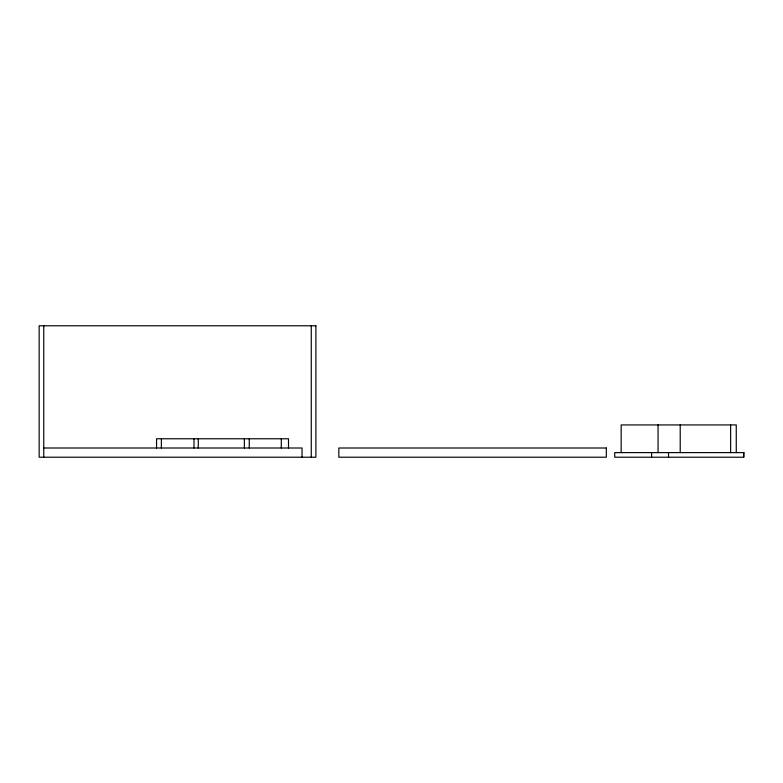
<?xml version="1.0" encoding="UTF-8"?>
<svg xmlns="http://www.w3.org/2000/svg" width="783" height="783" viewBox="0 0 783 783"><rect width="100%" height="100%" fill="white"/><g stroke="black" fill="none" stroke-linecap="round" stroke-linejoin="round"><path stroke-width="1.17" d="M43.76 448.003L302.042 448.003L302.042 457.223M743.635 452.613L743.635 457.223M736.255 452.613L736.255 424.934L621.164 424.934L621.164 452.613M730.637 424.934L730.637 452.613M680.212 424.934L680.212 452.613M668.525 452.613L668.525 457.223M658.063 424.934L658.063 452.613M651.603 452.613L651.603 457.223M311.262 325.777L311.262 457.223M288.496 448.003L288.496 438.774L156.551 438.774L156.551 448.003M281.293 438.774L281.293 448.003M249.258 438.774L249.258 448.003M244.325 438.774L244.394 448.003M198.265 438.774L198.265 448.003M193.998 438.774L193.998 448.003M161.376 438.774L161.376 448.003M43.76 325.777L43.76 457.223M315.882 325.777L39.15 325.777L39.15 457.223L315.882 457.223L315.882 325.777M606.336 448.003L338.833 448.003L338.833 457.223L606.336 457.223L606.336 448.003M743.85 452.613L614.714 452.613L614.714 457.223L743.85 457.223L743.85 452.613"/></g></svg>
